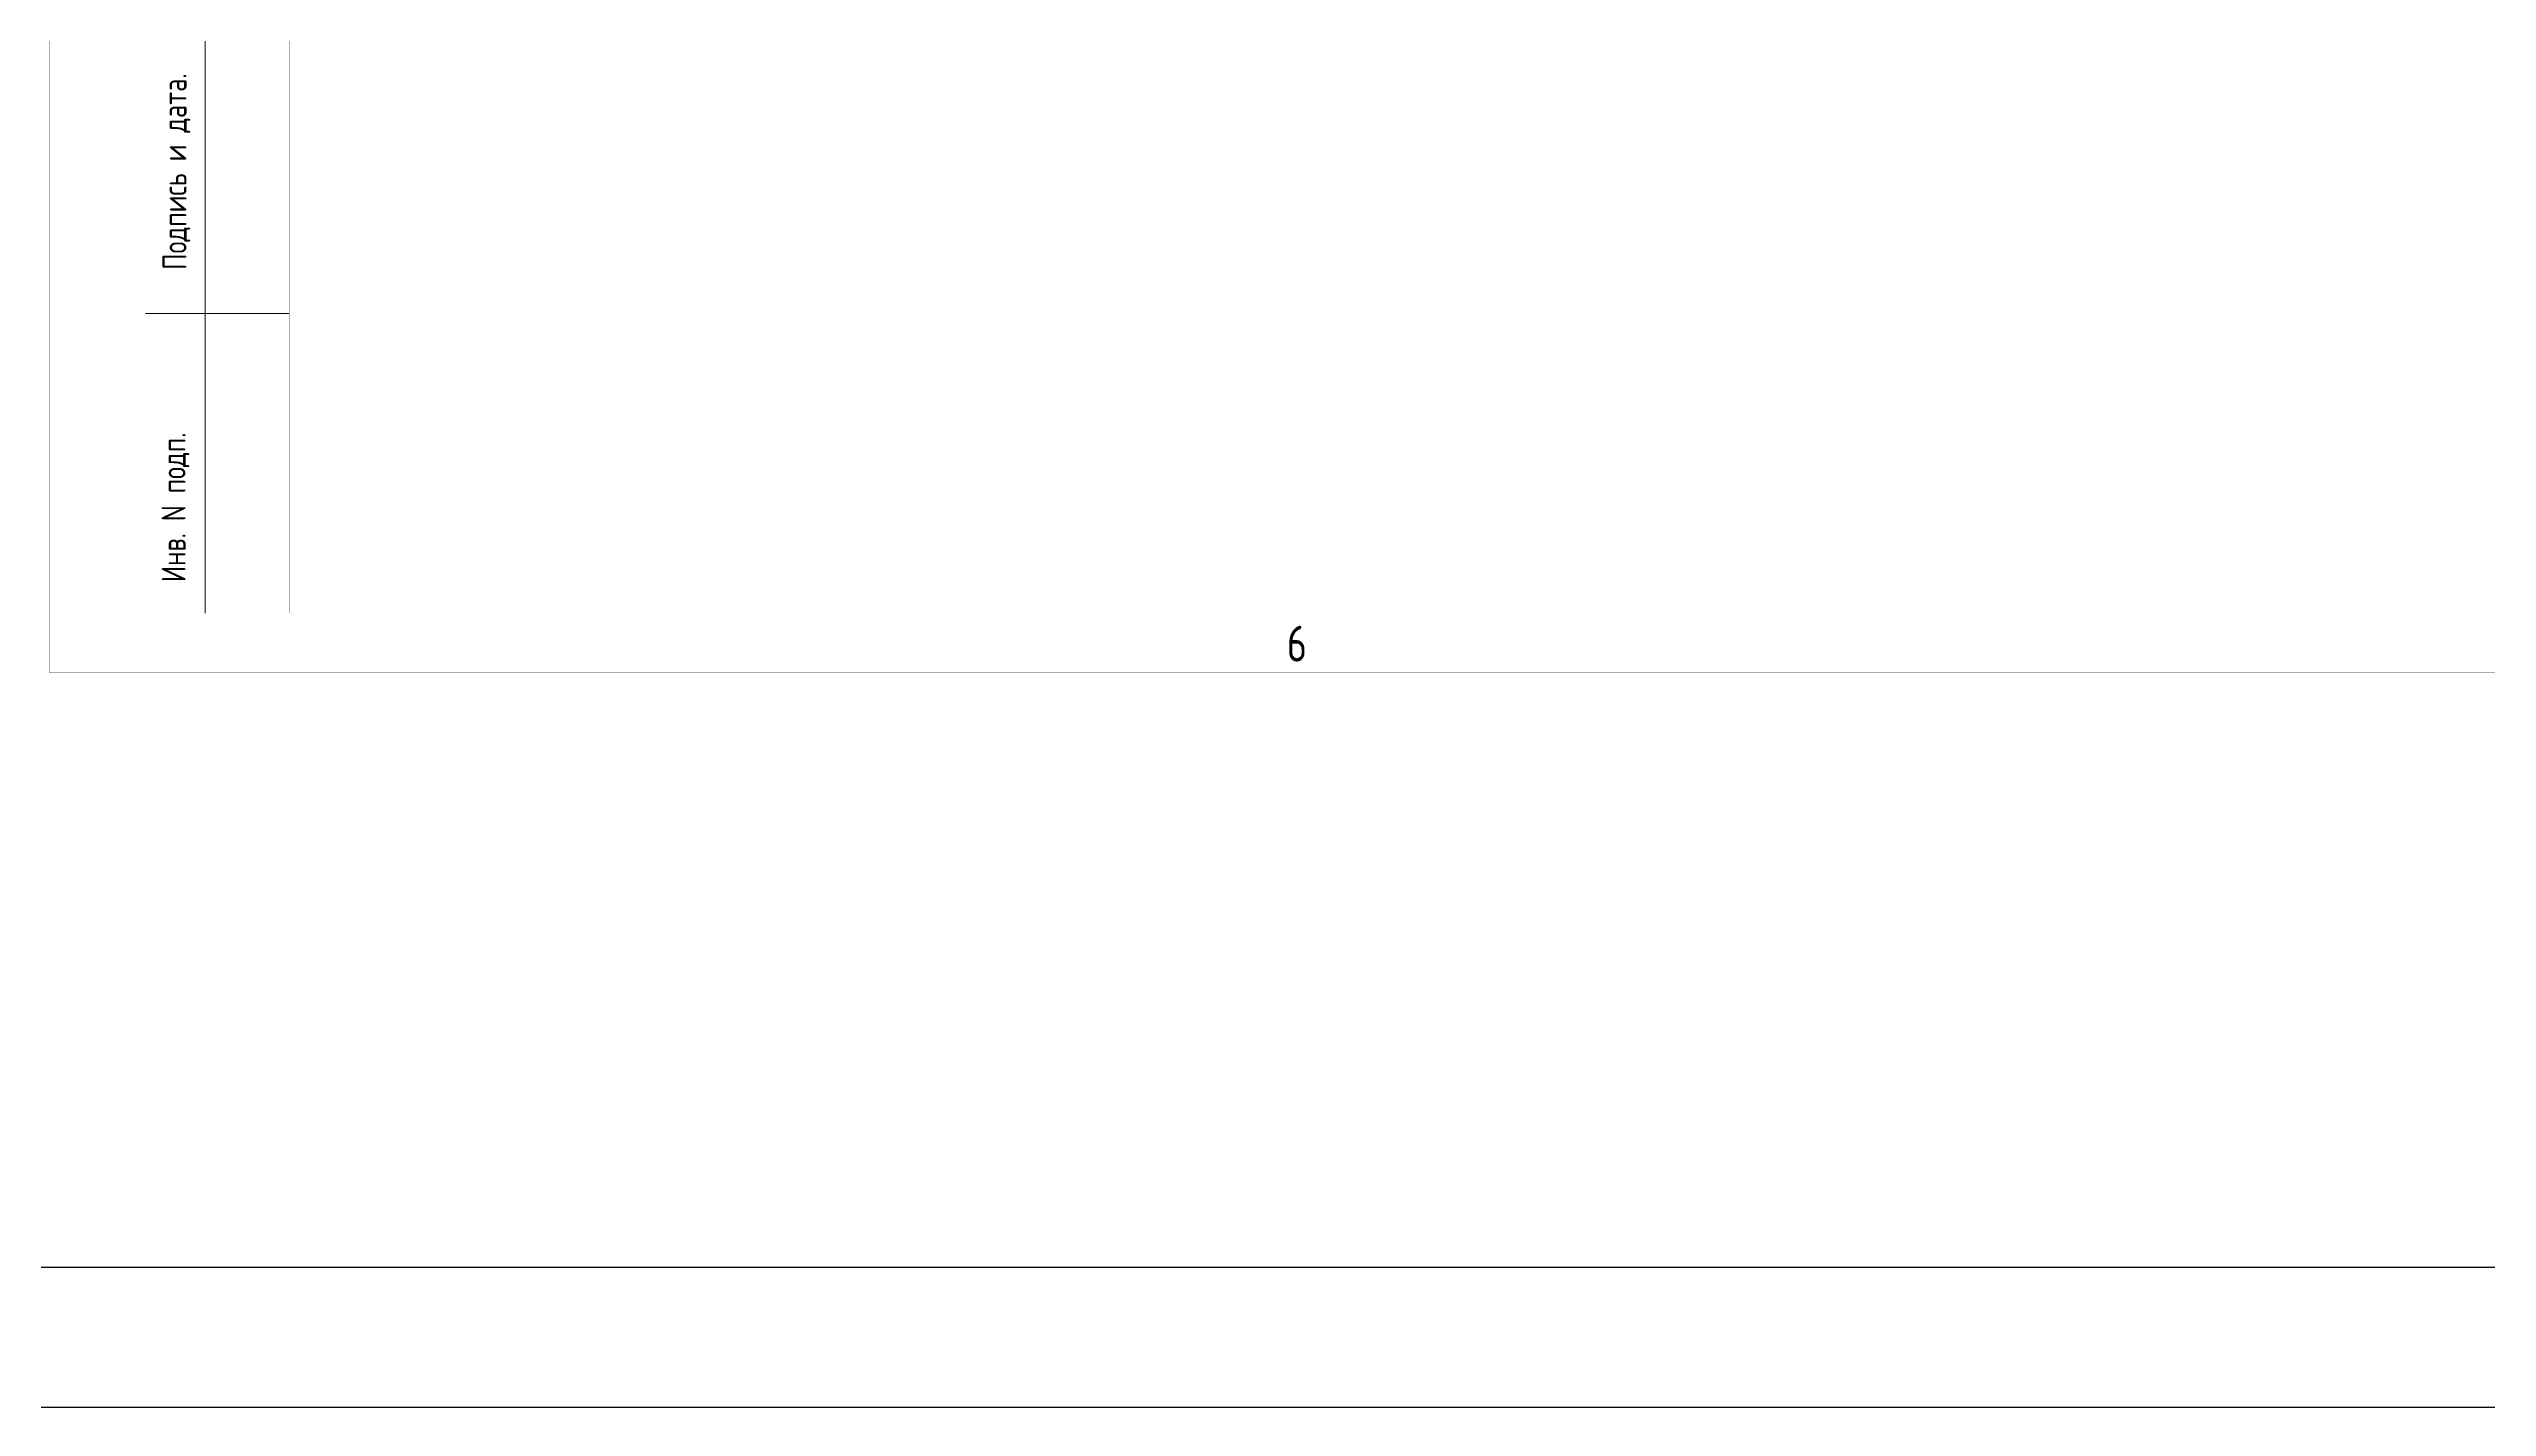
# Model space of a CAD drawing. Header units: millimetres. Extents: x 42007 to 66124, y -556 to 6894.
# Drawn here: x 43026 to 45062, y -556 to 578 of the extents above; entities that cross this region are included whole.
import ezdxf

# ---------------------------------------------------------------- set-up
doc = ezdxf.new("R2010")
doc.units = ezdxf.units.MM
doc.linetypes.add('K5LT32769', pattern=[0])
doc.linetypes.add('K5LT32775', pattern=[0])
doc.styles.add('KTEXTSTYLE', font='GOST_AU.SHX', dxfattribs={"width": 0.96, "height": 5})

msp = doc.modelspace()

# ---------------------------------------------------------------- linework, layer by layer
at = {"color": 1, "linetype": 'K5LT32775', "lineweight": 18, "true_color": 0xff0000}
for p, q in [((43156.651, 1556.745), (43156.651, 106.745)), ((43226.651, 356.745), (43106.651, 356.745))]:
    msp.add_line(p, q, dxfattribs=at)
at = {"color": 2}
for points in [[(42007.102, -556.488), (66124.1, -556.488), (66124.1, 6894.349), (42007.102, 6894.349)], [(42239.188, -439.554), (65841.366, -439.554), (65841.366, 6859.821), (42239.188, 6859.821)]]:
    msp.add_lwpolyline(points, close=True, dxfattribs=at)
at = {"color": 7, "linetype": 'K5LT32769', "const_width": 0.18}
msp.add_lwpolyline([(43026.651, 5996.745), (55636.651, 5996.745), (55636.651, 56.745), (43026.651, 56.745)], close=True, dxfattribs=at)
at = {"color": 1, "linetype": 'K5LT32775', "true_color": 0xff0000, "const_width": 0.18}
msp.add_lwpolyline([(55586.651, 106.745), (43226.651, 106.745), (43226.651, 5946.745), (55586.651, 5946.745)], close=True, dxfattribs=at)
msp.add_lwpolyline([(43226.651, 1556.745), (43106.651, 1556.745), (43106.651, 106.745), (43226.651, 106.745)], dxfattribs=at)

# ---------------------------------------------------------------- texts
at = {"color": 7, "char_height": 3, "attachment_point": 1, "rotation": 90, "style": 'KTEXTSTYLE'}
for s, insert in [('\\H3.5;\\W0.965;\\Q15;\\Q0;\\H20.00;{\\c16711935;Подпись и дата.}', (43121.017, 393.232)), ('\\H3.5;\\W0.965;\\Q15;\\Q0;\\H20.00;{\\c16711935;Инв. N подп.}', (43120.212, 132.456))]:
    msp.add_mtext(s, dxfattribs=dict(at, insert=insert))
at = {"color": 7, "insert": (44059.715, 96.19), "char_height": 3, "attachment_point": 1, "style": 'KTEXTSTYLE'}
msp.add_mtext('\\H3.5;\\W0.965;\\Q15;\\Q0;\\H30.00;{\\c16711935;6}', dxfattribs=at)

doc.saveas('drawing.dxf')
